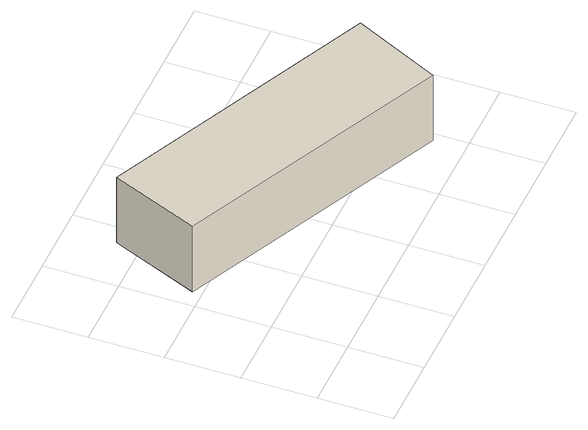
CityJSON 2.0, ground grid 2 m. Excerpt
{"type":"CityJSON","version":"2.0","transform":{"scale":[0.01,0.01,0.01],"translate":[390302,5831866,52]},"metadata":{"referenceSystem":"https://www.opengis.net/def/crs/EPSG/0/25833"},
"CityObjects":{
"building1":{"type":"Building","attributes":{"Gemeindeschluessel":"11000003","BezugspunktDach":"2200","function":"31001_2463","measuredHeight":2.13,"storeysAboveGround":1},"address":[{"country":"Germany","locality":"Berlin","thoroughfareNumber":"4 (1)","thoroughfareName":"Lübarser Weg"}],"geometry":[{"type":"Solid","lod":"1","boundaries":[[[[0,1,2,3]],[[4,5,6,7]],[[4,7,3,2]],[[5,4,2,1]],[[6,5,1,0]],[[7,6,0,3]]]]}]}
},
"vertices":[
[778,87,277],[890,322,277],[147,665,277],[49,426,277],[147,665,64],[890,322,64],[778,87,64],[49,426,64]
]}
